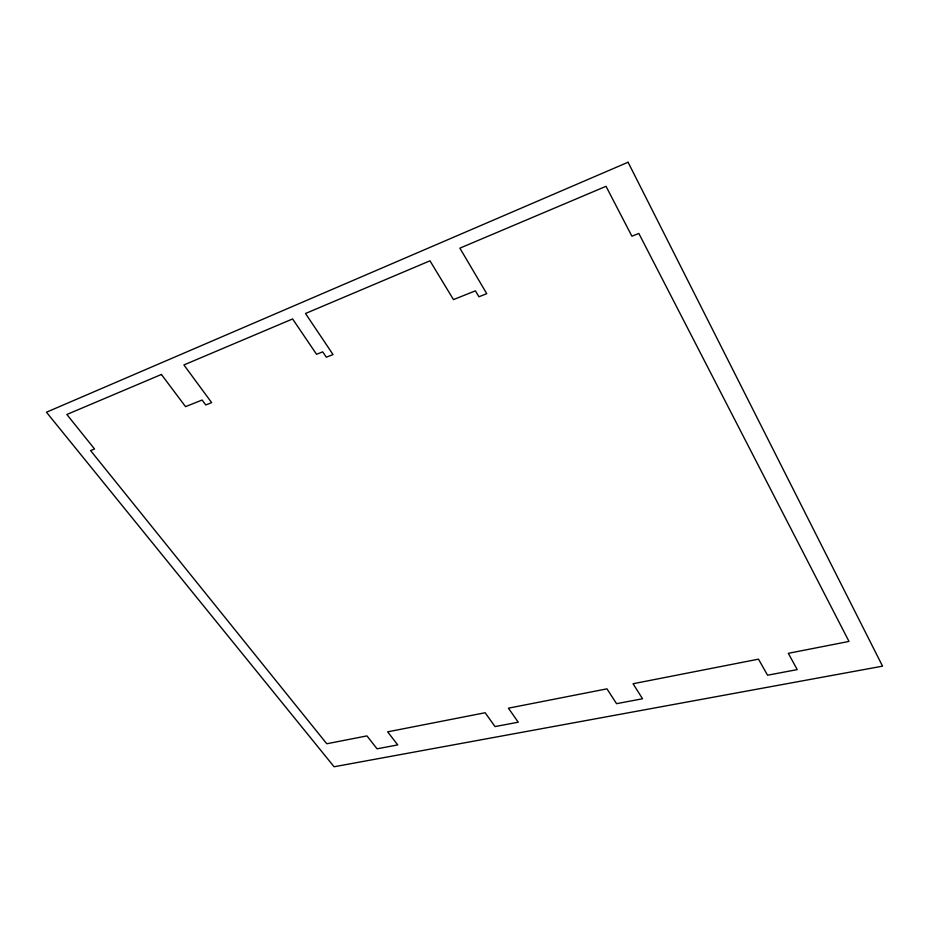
<?xml version="1.0" encoding="UTF-8"?>
<svg xmlns="http://www.w3.org/2000/svg" width="929" height="929" viewBox="0 0 929 929"><rect width="100%" height="100%" fill="white"/><g stroke="black" fill="none" stroke-linecap="round" stroke-linejoin="round"><path stroke-width="1.39" d="M628.074 162.238L46.45 412.221L334.092 766.762L882.55 666.163L628.074 162.238M161.414 374.468L66.842 414.485L94.561 448.997L90.589 450.577L326.787 743.769L366.955 735.896L377.046 748.809L397.728 744.919L387.66 731.843L485.135 712.74L495.018 726.583L518.254 722.205L508.418 708.177L606.974 688.853L616.542 703.671L642.554 698.771L633.055 683.744L758.505 659.16L767.551 675.209L797.233 669.612L788.315 653.319L848.99 641.428L638.838 233.446L631.894 236.198L606.022 186.311L459.867 248.159L486.75 293.68L478.934 296.781L475.404 290.835L453.468 299.602L429.976 260.817L305.502 313.491L333.035 354.553L326.334 357.212L322.711 351.847L316.557 354.297L292.6 318.949L183.907 364.946L211.661 402.629L205.762 404.963L202.116 400.027L185.533 406.647L161.414 374.468"/></g></svg>
